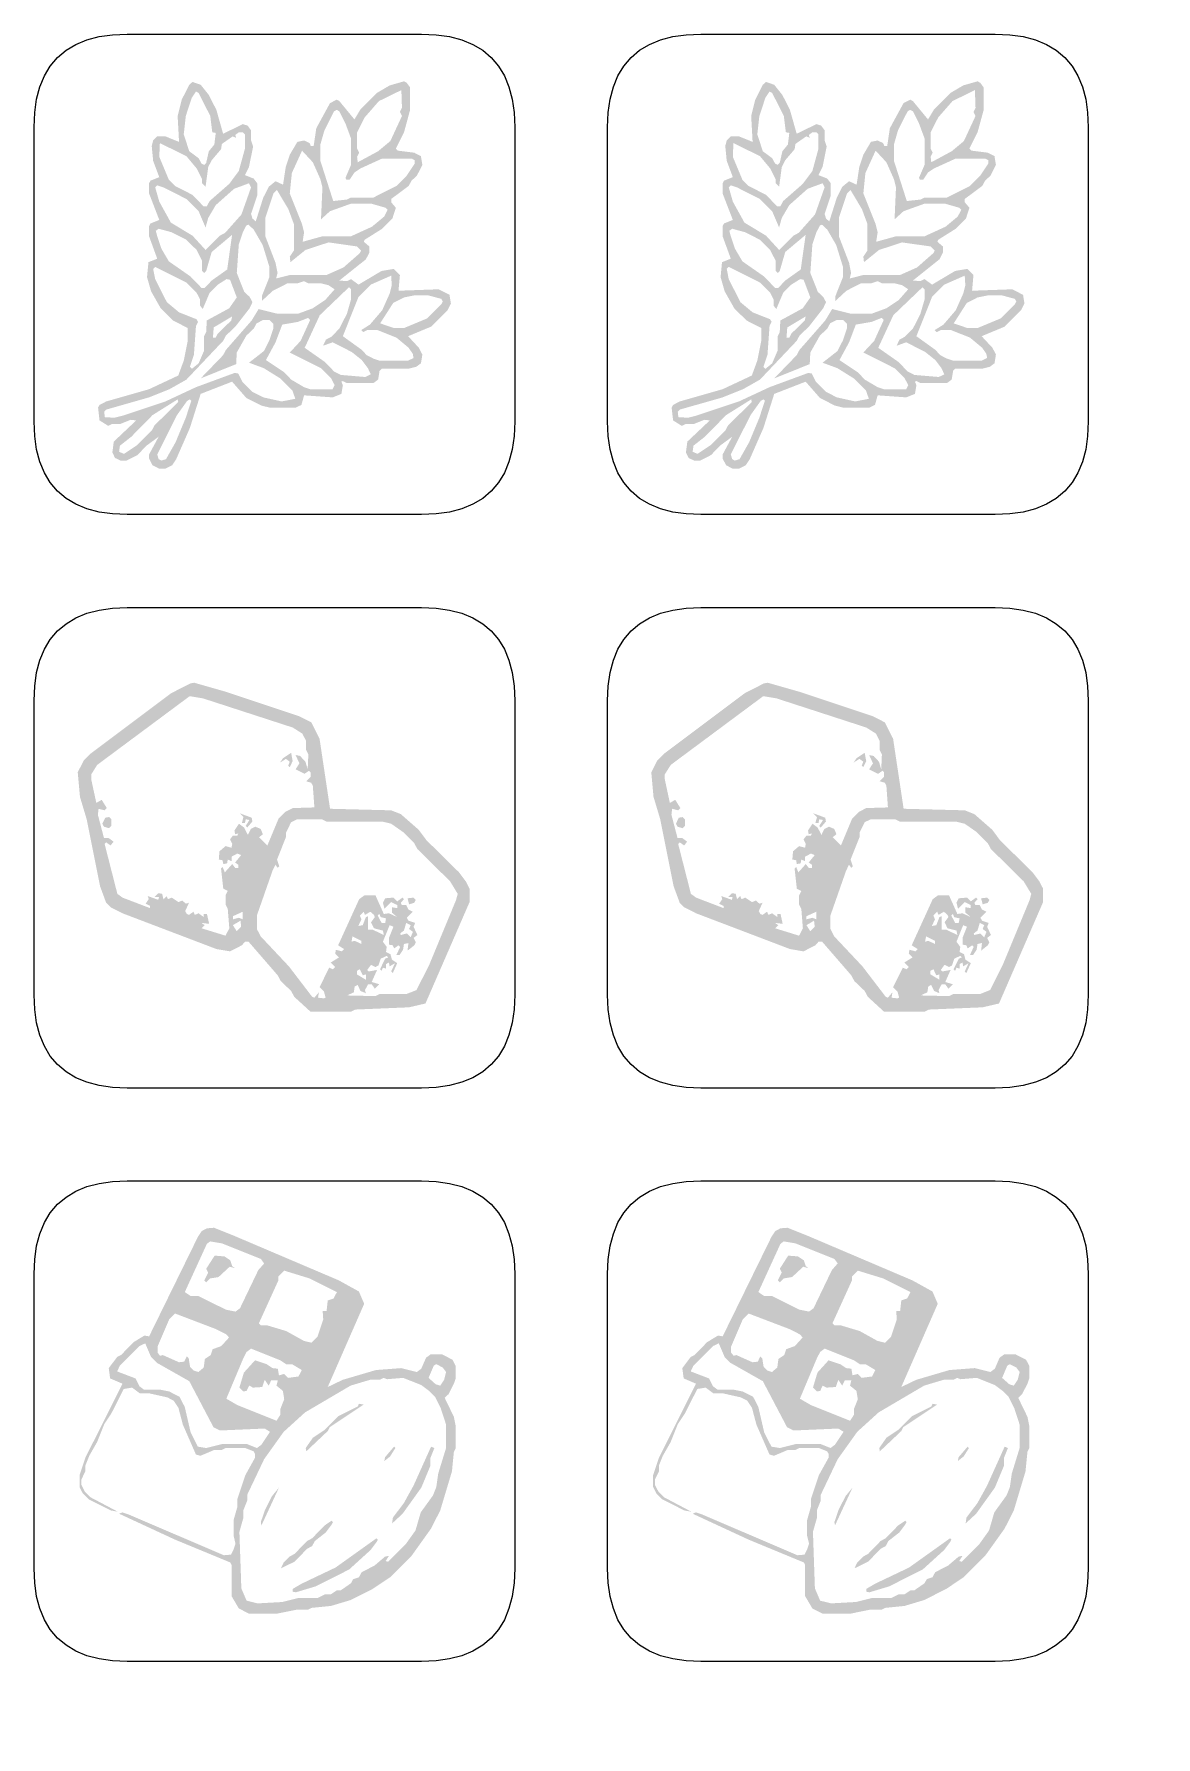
# Model space of a CAD drawing. Header units: millimetres. Extents: x 5 to 414, y 6 to 775.
# Drawn here: x 4.9 to 49.9, y 706.8 to 775.1 of the extents above; entities that cross this region are included whole.
import ezdxf

# ---------------------------------------------------------------- set-up
doc = ezdxf.new("R2010")
doc.units = ezdxf.units.MM
doc.layers.add('CUT', color=1, linetype='Continuous')
doc.layers.add('RASTER', color=7, linetype='Continuous')

msp = doc.modelspace()

# ---------------------------------------------------------------- hatches: boundary and pattern name
at = {"layer": 'RASTER'}
h = msp.add_hatch(color=7, dxfattribs=at)
h.paths.add_polyline_path([(11.217, 773.218), (11.544, 773.103), (11.871, 772.694), (12.174, 772.097), (12.444, 771.14), (13.237, 771.525), (13.425, 771.467), (13.564, 771.279), (13.564, 770.87), (13.646, 770.625), (13.482, 769.807), (13.319, 769.48), (13.671, 769.341), (13.81, 769.153), (13.81, 768.662), (13.564, 767.926), (13.621, 767.738), (13.752, 767.623), (14.055, 768.58), (14.276, 769.014), (14.546, 769.235), (14.848, 769.096), (14.955, 769.807), (15.118, 770.298), (15.421, 770.813), (15.691, 770.87), (15.911, 770.764), (15.96, 770.65), (16.075, 770.65), (16.181, 771.361), (16.729, 772.367), (16.999, 772.506), (17.105, 772.449), (17.711, 771.713), (17.956, 772.122), (18.61, 772.776), (19.126, 773.079), (19.698, 773.242), (19.804, 773.185), (19.943, 772.997), (19.943, 772.097), (19.698, 771.197), (19.371, 770.543), (19.453, 770.461), (20.107, 770.38), (20.377, 770.241), (20.434, 769.889), (20.213, 769.455), (20.001, 769.259), (19.886, 769.047), (19.183, 768.523), (19.183, 768.392), (19.371, 768.171), (19.232, 767.738), (18.823, 767.329), (18.12, 766.887), (18.087, 766.806), (18.308, 766.618), (18.308, 766.372), (18.169, 766.102), (17.105, 765.252), (17.408, 765.227), (17.572, 765.309), (17.874, 765.088), (18.798, 765.636), (19.289, 765.718), (19.534, 765.473), (19.477, 764.843), (21.088, 764.9), (21.522, 764.679), (21.579, 764.328), (21.44, 764.058), (20.786, 763.403), (19.862, 763.019), (20.295, 762.553), (20.434, 762.283), (20.377, 761.931), (20.189, 761.792), (19.862, 761.71), (18.798, 761.71), (18.717, 761.629), (18.659, 761.277), (18.471, 761.138), (17.408, 761.138), (17.245, 761.22), (17.187, 761.195), (17.245, 761.056), (17.187, 760.705), (16.836, 760.565), (15.691, 760.647), (15.584, 760.263), (15.363, 760.157), (14.3, 760.157), (13.973, 760.238), (13.376, 760.541), (12.804, 761.195), (11.544, 760.705), (11.111, 759.339), (10.563, 758.087), (10.399, 757.842), (10.129, 757.703), (9.884, 757.703), (9.614, 757.842), (9.475, 758.112), (9.475, 758.276), (9.859, 758.987), (9.369, 758.627), (9.009, 758.251), (8.575, 758.03), (8.33, 758.03), (8.109, 758.136), (8.003, 758.357), (8.06, 758.791), (8.96, 759.641), (8.739, 759.666), (8.33, 759.502), (8.003, 759.502), (7.839, 759.421), (7.488, 759.641), (7.43, 760.157), (7.488, 760.263), (7.758, 760.402), (9.475, 760.893), (10.645, 761.441), (10.865, 762.038), (11.029, 762.855), (11.029, 763.346), (10.432, 763.649), (9.941, 764.139), (9.557, 764.818), (9.393, 765.391), (9.45, 765.988), (9.802, 766.127), (9.475, 767.026), (9.475, 767.435), (9.532, 767.542), (9.884, 767.681), (9.475, 768.744), (9.475, 769.153), (9.532, 769.259), (9.884, 769.398), (9.639, 770.052), (9.581, 770.65), (9.639, 770.87), (9.802, 771.034), (10.129, 771.034), (10.677, 770.813), (10.62, 771.852), (10.784, 772.506), (11.086, 773.103)])
h.paths.add_polyline_path([(19.592, 772.89), (18.692, 772.449), (18.12, 771.794), (17.817, 771.197), (17.817, 770.543), (17.899, 770.38), (17.817, 770.216), (17.842, 769.995), (18.659, 770.437), (19.15, 770.846), (19.616, 771.852), (19.534, 772.015), (19.616, 772.179)], flags=0)
h.paths.add_polyline_path([(11.356, 772.833), (11.192, 772.588), (10.947, 771.852), (10.865, 771.116), (11.086, 770.437), (11.462, 770.159), (11.577, 769.946), (11.683, 769.889), (11.765, 769.971), (11.871, 770.437), (12.092, 770.707), (12.149, 771.173), (12.01, 771.197), (11.929, 771.852), (11.462, 772.776)], flags=0)
h.paths.add_polyline_path([(16.999, 772.097), (16.893, 772.04), (16.508, 771.279), (16.345, 770.707), (16.345, 770.052), (16.86, 768.441), (17.408, 768.499), (17.572, 768.58), (18.471, 768.58), (19.395, 769.047), (19.804, 769.455), (20.131, 769.946), (20.131, 770.077), (20.025, 770.134), (18.798, 770.134), (17.956, 769.75), (17.711, 769.586), (17.514, 769.292), (17.384, 769.292), (17.351, 769.374), (17.572, 769.889), (17.572, 770.952), (17.351, 771.549), (17.105, 772.04)], flags=0)
h.paths.add_polyline_path([(13.073, 771.197), (12.934, 771.091), (12.967, 770.977), (12.828, 771.034), (12.395, 770.731), (12.362, 770.519), (11.986, 770.077), (11.847, 769.807), (11.74, 769.014), (11.601, 769.153), (11.601, 769.316), (11.381, 769.75), (10.972, 770.241), (9.908, 770.764), (9.884, 770.216), (10.268, 769.292), (10.514, 769.047), (11.217, 768.687), (11.659, 768.229), (11.789, 768.229), (11.904, 768.441), (12.689, 769.128), (13.073, 769.644), (13.319, 770.543), (13.319, 771.116), (13.237, 771.197)], flags=0)
h.paths.add_polyline_path([(15.609, 770.461), (15.2, 769.562), (15.118, 768.744), (15.609, 767.517), (15.691, 767.19), (15.633, 766.806), (16.427, 767.026), (17.572, 767.026), (18.414, 767.411), (18.905, 767.82), (19.044, 768.09), (18.962, 768.171), (18.389, 768.335), (17.572, 768.335), (16.729, 768.032), (16.369, 767.705), (16.427, 768.989), (16.345, 769.316), (16.042, 769.995)], flags=0)
h.paths.add_polyline_path([(13.482, 769.153), (12.885, 768.932), (12.149, 768.278), (11.847, 767.763), (11.74, 767.378), (11.462, 768.032), (10.972, 768.523), (10.047, 768.989), (9.802, 769.071), (9.72, 768.989), (9.884, 768.417), (10.35, 767.574), (11.217, 767.051), (11.74, 766.479), (12.313, 767.051), (12.526, 767.165), (13.18, 767.902), (13.564, 768.989)], flags=0)
h.paths.add_polyline_path([(14.603, 768.883), (14.464, 768.744), (14.137, 767.763), (14.137, 767.026), (14.546, 765.963), (14.627, 765.554), (14.57, 765.334), (15.118, 765.473), (16.59, 765.473), (17.269, 765.775), (17.923, 766.348), (17.981, 766.454), (17.817, 766.618), (16.672, 766.781), (15.748, 766.479), (15.143, 765.988), (15.118, 766.209), (15.282, 766.454), (15.282, 767.517), (15.061, 768.114)], flags=0)
h.paths.add_polyline_path([(13.458, 767.493), (13.376, 767.46), (13.237, 767.19), (13.073, 766.699), (12.992, 765.554), (13.294, 764.794), (13.507, 764.597), (13.621, 764.385), (13.507, 764.139), (12.934, 763.403), (12.558, 763.044), (12.444, 762.831), (10.972, 761.277), (10.293, 760.893), (9.475, 760.565), (7.758, 760.075), (7.676, 759.993), (7.7, 759.772), (8.085, 759.748), (8.412, 759.829), (10.129, 760.402), (11.356, 760.974), (12.91, 761.547), (13.049, 761.522), (13.213, 761.195), (13.621, 760.786), (14.055, 760.565), (14.791, 760.402), (15.339, 760.508), (15.224, 760.835), (14.734, 761.326), (14.079, 761.735), (13.482, 761.956), (14.079, 762.422), (14.3, 762.855), (14.464, 763.346), (14.464, 763.51), (14.3, 763.673), (14.055, 763.673), (13.785, 763.534), (13.671, 763.322), (13.376, 763.044), (12.992, 762.365), (12.967, 761.899), (11.544, 761.326), (12.444, 762.258), (12.558, 762.471), (13.589, 763.649), (13.867, 764.107), (14.627, 763.919), (15.445, 763.919), (16.042, 764.139), (16.533, 764.467), (16.917, 764.9), (16.672, 765.064), (16.345, 765.145), (15.854, 765.145), (15.691, 765.227), (15.445, 765.145), (15.036, 765.145), (14.439, 764.843), (13.998, 764.434), (13.998, 764.63), (14.3, 765.391), (14.3, 765.8), (14.03, 766.675), (13.671, 767.296)], flags=0)
h.paths.add_polyline_path([(9.859, 767.329), (9.745, 767.247), (9.802, 767.026), (9.966, 766.536), (10.268, 766.021), (11.135, 765.415), (11.577, 764.957), (11.708, 764.957), (11.986, 765.252), (12.607, 765.693), (12.804, 767.084), (11.986, 766.397), (11.765, 765.636), (11.683, 765.554), (11.601, 765.636), (11.601, 766.045), (11.381, 766.479), (10.972, 766.887), (10.375, 767.19)], flags=0)
h.paths.add_polyline_path([(9.72, 765.8), (9.639, 765.718), (9.72, 765.309), (10.187, 764.385), (10.677, 763.976), (11.381, 763.698), (11.438, 763.592), (11.356, 763.428), (11.274, 762.283), (11.111, 761.792), (11.192, 761.71), (11.462, 761.931), (11.683, 762.447), (11.683, 763.019), (11.765, 763.183), (11.789, 763.649), (12.689, 764.139), (12.992, 764.573), (12.722, 765.284), (12.583, 765.309), (12.231, 765.088), (11.904, 764.761), (11.626, 764.107), (11.52, 764.246), (11.52, 764.491), (11.381, 764.761), (10.972, 765.17)], flags=0)
h.paths.add_polyline_path([(19.183, 765.448), (18.365, 765.088), (17.874, 764.597), (17.245, 763.019), (18.005, 762.471), (18.201, 762.258), (18.471, 762.119), (18.717, 762.038), (19.862, 762.038), (20.082, 762.144), (20.05, 762.308), (19.886, 762.553), (19.395, 762.962), (18.635, 763.264), (18.226, 763.264), (18.062, 763.183), (17.981, 763.264), (18.332, 763.485), (18.823, 764.058), (19.126, 764.736), (19.207, 765.064)], flags=0)
h.paths.add_polyline_path([(17.49, 764.982), (16.32, 763.861), (15.715, 762.553), (16.533, 761.98), (16.893, 761.604), (17.163, 761.465), (18.144, 761.383), (18.365, 761.49), (18.25, 761.735), (18.005, 762.062), (17.596, 762.389), (16.836, 762.774), (16.451, 762.635), (16.566, 762.88), (16.778, 762.994), (17.105, 763.322), (17.408, 763.919), (17.572, 764.491), (17.572, 764.9)], flags=0)
h.paths.add_polyline_path([(20.107, 764.655), (19.698, 764.573), (19.265, 764.352), (18.741, 763.534), (19.289, 763.346), (19.698, 763.346), (20.622, 763.731), (21.195, 764.303), (21.252, 764.409), (21.195, 764.516), (20.679, 764.655)], flags=0)
h.paths.add_polyline_path([(12.804, 763.812), (12.068, 763.371), (12.035, 762.962), (12.149, 762.962), (12.231, 763.125), (12.771, 763.649)], flags=0)
h.paths.add_polyline_path([(15.854, 763.755), (15.445, 763.592), (14.816, 763.485), (14.546, 762.774), (14.161, 762.062), (14.897, 761.571), (15.175, 761.277), (15.691, 760.974), (15.936, 760.893), (16.836, 760.893), (16.917, 761.056), (16.778, 761.326), (16.369, 761.735), (15.118, 762.365), (15.552, 762.831), (15.936, 763.673)], flags=0)
h.paths.add_polyline_path([(10.62, 760.484), (9.614, 759.854), (8.763, 758.987), (8.305, 758.627), (8.273, 758.382), (8.469, 758.3), (9.009, 758.66), (9.581, 759.232), (9.696, 759.445), (10.645, 760.377)], flags=0)
h.paths.add_polyline_path([(11.111, 760.484), (11.004, 760.426), (10.595, 759.854), (9.802, 758.276), (9.859, 758.087), (9.966, 758.03), (10.154, 758.087), (10.538, 758.766), (10.947, 759.748), (11.168, 760.426)], flags=0)
h = msp.add_hatch(color=7, dxfattribs=at)
h.paths.add_polyline_path([(34.217, 773.218), (34.544, 773.103), (34.871, 772.694), (35.174, 772.097), (35.444, 771.14), (36.237, 771.525), (36.425, 771.467), (36.564, 771.279), (36.564, 770.87), (36.646, 770.625), (36.482, 769.807), (36.319, 769.48), (36.671, 769.341), (36.81, 769.153), (36.81, 768.662), (36.564, 767.926), (36.621, 767.738), (36.752, 767.623), (37.055, 768.58), (37.276, 769.014), (37.546, 769.235), (37.848, 769.096), (37.955, 769.807), (38.118, 770.298), (38.421, 770.813), (38.691, 770.87), (38.911, 770.764), (38.96, 770.65), (39.075, 770.65), (39.181, 771.361), (39.729, 772.367), (39.999, 772.506), (40.105, 772.449), (40.711, 771.713), (40.956, 772.122), (41.61, 772.776), (42.126, 773.079), (42.698, 773.242), (42.804, 773.185), (42.943, 772.997), (42.943, 772.097), (42.698, 771.197), (42.371, 770.543), (42.453, 770.461), (43.107, 770.38), (43.377, 770.241), (43.434, 769.889), (43.213, 769.455), (43.001, 769.259), (42.886, 769.047), (42.183, 768.523), (42.183, 768.392), (42.371, 768.171), (42.232, 767.738), (41.823, 767.329), (41.12, 766.887), (41.087, 766.806), (41.308, 766.618), (41.308, 766.372), (41.169, 766.102), (40.105, 765.252), (40.408, 765.227), (40.572, 765.309), (40.874, 765.088), (41.798, 765.636), (42.289, 765.718), (42.534, 765.473), (42.477, 764.843), (44.088, 764.9), (44.522, 764.679), (44.579, 764.328), (44.44, 764.058), (43.786, 763.403), (42.862, 763.019), (43.295, 762.553), (43.434, 762.283), (43.377, 761.931), (43.189, 761.792), (42.862, 761.71), (41.798, 761.71), (41.717, 761.629), (41.659, 761.277), (41.471, 761.138), (40.408, 761.138), (40.245, 761.22), (40.187, 761.195), (40.245, 761.056), (40.187, 760.705), (39.836, 760.565), (38.691, 760.647), (38.584, 760.263), (38.363, 760.157), (37.3, 760.157), (36.973, 760.238), (36.376, 760.541), (35.804, 761.195), (34.544, 760.705), (34.111, 759.339), (33.563, 758.087), (33.399, 757.842), (33.129, 757.703), (32.884, 757.703), (32.614, 757.842), (32.475, 758.112), (32.475, 758.276), (32.859, 758.987), (32.369, 758.627), (32.009, 758.251), (31.575, 758.03), (31.33, 758.03), (31.109, 758.136), (31.003, 758.357), (31.06, 758.791), (31.96, 759.641), (31.739, 759.666), (31.33, 759.502), (31.003, 759.502), (30.839, 759.421), (30.488, 759.641), (30.43, 760.157), (30.488, 760.263), (30.758, 760.402), (32.475, 760.893), (33.645, 761.441), (33.865, 762.038), (34.029, 762.855), (34.029, 763.346), (33.432, 763.649), (32.941, 764.139), (32.557, 764.818), (32.393, 765.391), (32.45, 765.988), (32.802, 766.127), (32.475, 767.026), (32.475, 767.435), (32.532, 767.542), (32.884, 767.681), (32.475, 768.744), (32.475, 769.153), (32.532, 769.259), (32.884, 769.398), (32.639, 770.052), (32.581, 770.65), (32.639, 770.87), (32.802, 771.034), (33.129, 771.034), (33.677, 770.813), (33.62, 771.852), (33.784, 772.506), (34.086, 773.103)])
h.paths.add_polyline_path([(42.592, 772.89), (41.692, 772.449), (41.12, 771.794), (40.817, 771.197), (40.817, 770.543), (40.899, 770.38), (40.817, 770.216), (40.842, 769.995), (41.659, 770.437), (42.15, 770.846), (42.616, 771.852), (42.534, 772.015), (42.616, 772.179)], flags=0)
h.paths.add_polyline_path([(34.356, 772.833), (34.192, 772.588), (33.947, 771.852), (33.865, 771.116), (34.086, 770.437), (34.462, 770.159), (34.577, 769.946), (34.683, 769.889), (34.765, 769.971), (34.871, 770.437), (35.092, 770.707), (35.149, 771.173), (35.01, 771.197), (34.929, 771.852), (34.462, 772.776)], flags=0)
h.paths.add_polyline_path([(39.999, 772.097), (39.893, 772.04), (39.508, 771.279), (39.345, 770.707), (39.345, 770.052), (39.86, 768.441), (40.408, 768.499), (40.572, 768.58), (41.471, 768.58), (42.395, 769.047), (42.804, 769.455), (43.131, 769.946), (43.131, 770.077), (43.025, 770.134), (41.798, 770.134), (40.956, 769.75), (40.711, 769.586), (40.514, 769.292), (40.384, 769.292), (40.351, 769.374), (40.572, 769.889), (40.572, 770.952), (40.351, 771.549), (40.105, 772.04)], flags=0)
h.paths.add_polyline_path([(36.073, 771.197), (35.934, 771.091), (35.967, 770.977), (35.828, 771.034), (35.395, 770.731), (35.362, 770.519), (34.986, 770.077), (34.847, 769.807), (34.74, 769.014), (34.601, 769.153), (34.601, 769.316), (34.381, 769.75), (33.972, 770.241), (32.908, 770.764), (32.884, 770.216), (33.268, 769.292), (33.514, 769.047), (34.217, 768.687), (34.659, 768.229), (34.789, 768.229), (34.904, 768.441), (35.689, 769.128), (36.073, 769.644), (36.319, 770.543), (36.319, 771.116), (36.237, 771.197)], flags=0)
h.paths.add_polyline_path([(38.609, 770.461), (38.2, 769.562), (38.118, 768.744), (38.609, 767.517), (38.691, 767.19), (38.633, 766.806), (39.427, 767.026), (40.572, 767.026), (41.414, 767.411), (41.905, 767.82), (42.044, 768.09), (41.962, 768.171), (41.389, 768.335), (40.572, 768.335), (39.729, 768.032), (39.369, 767.705), (39.427, 768.989), (39.345, 769.316), (39.042, 769.995)], flags=0)
h.paths.add_polyline_path([(36.482, 769.153), (35.885, 768.932), (35.149, 768.278), (34.847, 767.763), (34.74, 767.378), (34.462, 768.032), (33.972, 768.523), (33.047, 768.989), (32.802, 769.071), (32.72, 768.989), (32.884, 768.417), (33.35, 767.574), (34.217, 767.051), (34.74, 766.479), (35.313, 767.051), (35.526, 767.165), (36.18, 767.902), (36.564, 768.989)], flags=0)
h.paths.add_polyline_path([(37.603, 768.883), (37.464, 768.744), (37.137, 767.763), (37.137, 767.026), (37.546, 765.963), (37.627, 765.554), (37.57, 765.334), (38.118, 765.473), (39.59, 765.473), (40.269, 765.775), (40.923, 766.348), (40.981, 766.454), (40.817, 766.618), (39.672, 766.781), (38.748, 766.479), (38.143, 765.988), (38.118, 766.209), (38.282, 766.454), (38.282, 767.517), (38.061, 768.114)], flags=0)
h.paths.add_polyline_path([(36.458, 767.493), (36.376, 767.46), (36.237, 767.19), (36.073, 766.699), (35.992, 765.554), (36.294, 764.794), (36.507, 764.597), (36.621, 764.385), (36.507, 764.139), (35.934, 763.403), (35.558, 763.044), (35.444, 762.831), (33.972, 761.277), (33.293, 760.893), (32.475, 760.565), (30.758, 760.075), (30.676, 759.993), (30.7, 759.772), (31.085, 759.748), (31.412, 759.829), (33.129, 760.402), (34.356, 760.974), (35.91, 761.547), (36.049, 761.522), (36.213, 761.195), (36.621, 760.786), (37.055, 760.565), (37.791, 760.402), (38.339, 760.508), (38.224, 760.835), (37.734, 761.326), (37.079, 761.735), (36.482, 761.956), (37.079, 762.422), (37.3, 762.855), (37.464, 763.346), (37.464, 763.51), (37.3, 763.673), (37.055, 763.673), (36.785, 763.534), (36.671, 763.322), (36.376, 763.044), (35.992, 762.365), (35.967, 761.899), (34.544, 761.326), (35.444, 762.258), (35.558, 762.471), (36.589, 763.649), (36.867, 764.107), (37.627, 763.919), (38.445, 763.919), (39.042, 764.139), (39.533, 764.467), (39.917, 764.9), (39.672, 765.064), (39.345, 765.145), (38.854, 765.145), (38.691, 765.227), (38.445, 765.145), (38.036, 765.145), (37.439, 764.843), (36.998, 764.434), (36.998, 764.63), (37.3, 765.391), (37.3, 765.8), (37.03, 766.675), (36.671, 767.296)], flags=0)
h.paths.add_polyline_path([(32.859, 767.329), (32.745, 767.247), (32.802, 767.026), (32.966, 766.536), (33.268, 766.021), (34.135, 765.415), (34.577, 764.957), (34.708, 764.957), (34.986, 765.252), (35.607, 765.693), (35.804, 767.084), (34.986, 766.397), (34.765, 765.636), (34.683, 765.554), (34.601, 765.636), (34.601, 766.045), (34.381, 766.479), (33.972, 766.887), (33.375, 767.19)], flags=0)
h.paths.add_polyline_path([(32.72, 765.8), (32.639, 765.718), (32.72, 765.309), (33.187, 764.385), (33.677, 763.976), (34.381, 763.698), (34.438, 763.592), (34.356, 763.428), (34.274, 762.283), (34.111, 761.792), (34.192, 761.71), (34.462, 761.931), (34.683, 762.447), (34.683, 763.019), (34.765, 763.183), (34.789, 763.649), (35.689, 764.139), (35.992, 764.573), (35.722, 765.284), (35.583, 765.309), (35.231, 765.088), (34.904, 764.761), (34.626, 764.107), (34.52, 764.246), (34.52, 764.491), (34.381, 764.761), (33.972, 765.17)], flags=0)
h.paths.add_polyline_path([(42.183, 765.448), (41.365, 765.088), (40.874, 764.597), (40.245, 763.019), (41.005, 762.471), (41.201, 762.258), (41.471, 762.119), (41.717, 762.038), (42.862, 762.038), (43.082, 762.144), (43.05, 762.308), (42.886, 762.553), (42.395, 762.962), (41.635, 763.264), (41.226, 763.264), (41.062, 763.183), (40.981, 763.264), (41.332, 763.485), (41.823, 764.058), (42.126, 764.736), (42.207, 765.064)], flags=0)
h.paths.add_polyline_path([(40.49, 764.982), (39.32, 763.861), (38.715, 762.553), (39.533, 761.98), (39.893, 761.604), (40.163, 761.465), (41.144, 761.383), (41.365, 761.49), (41.25, 761.735), (41.005, 762.062), (40.596, 762.389), (39.836, 762.774), (39.451, 762.635), (39.566, 762.88), (39.778, 762.994), (40.105, 763.322), (40.408, 763.919), (40.572, 764.491), (40.572, 764.9)], flags=0)
h.paths.add_polyline_path([(43.107, 764.655), (42.698, 764.573), (42.265, 764.352), (41.741, 763.534), (42.289, 763.346), (42.698, 763.346), (43.622, 763.731), (44.195, 764.303), (44.252, 764.409), (44.195, 764.516), (43.679, 764.655)], flags=0)
h.paths.add_polyline_path([(35.804, 763.812), (35.068, 763.371), (35.035, 762.962), (35.149, 762.962), (35.231, 763.125), (35.771, 763.649)], flags=0)
h.paths.add_polyline_path([(38.854, 763.755), (38.445, 763.592), (37.816, 763.485), (37.546, 762.774), (37.161, 762.062), (37.897, 761.571), (38.175, 761.277), (38.691, 760.974), (38.936, 760.893), (39.836, 760.893), (39.917, 761.056), (39.778, 761.326), (39.369, 761.735), (38.118, 762.365), (38.552, 762.831), (38.936, 763.673)], flags=0)
h.paths.add_polyline_path([(33.62, 760.484), (32.614, 759.854), (31.763, 758.987), (31.305, 758.627), (31.273, 758.382), (31.469, 758.3), (32.009, 758.66), (32.581, 759.232), (32.696, 759.445), (33.645, 760.377)], flags=0)
h.paths.add_polyline_path([(34.111, 760.484), (34.004, 760.426), (33.595, 759.854), (32.802, 758.276), (32.859, 758.087), (32.966, 758.03), (33.154, 758.087), (33.538, 758.766), (33.947, 759.748), (34.168, 760.426)], flags=0)
h = msp.add_hatch(color=7, dxfattribs=at)
h.paths.add_polyline_path([(11.13, 749.092), (11.283, 749.119), (12.54, 748.76), (15.503, 747.772), (15.979, 747.53), (16.311, 746.874), (16.733, 744.064), (19.184, 744.001), (19.57, 743.849), (20.288, 743.22), (20.594, 742.807), (21.904, 741.514), (22.174, 741.155), (22.326, 740.859), (22.326, 740.32), (20.558, 736.253), (19.902, 736.1), (17.747, 736.01), (17.568, 735.921), (15.952, 735.921), (15.296, 736.522), (15.171, 736.756), (14.758, 737.151), (14.632, 737.384), (13.465, 738.731), (13.321, 738.731), (13.195, 738.587), (12.719, 738.345), (12.181, 738.435), (8.41, 739.871), (7.934, 740.114), (7.754, 740.293), (7.512, 740.949), (6.973, 743.642), (6.704, 744.54), (6.614, 745.528), (6.857, 746.003), (7.126, 746.273), (10.358, 748.697)])
h.paths.add_polyline_path([(11.103, 748.58), (7.395, 745.824), (7.153, 745.438), (7.153, 745.258), (7.359, 744.298), (7.575, 744.423), (7.781, 744.091), (7.692, 744.001), (7.449, 744.064), (7.422, 743.822), (7.665, 742.897), (7.844, 742.897), (8.051, 742.744), (7.934, 742.592), (7.754, 742.717), (7.692, 742.654), (8.203, 740.652), (8.41, 740.5), (9.514, 740.078), (9.514, 740.167), (9.335, 740.257), (9.46, 740.437), (9.424, 740.562), (9.846, 740.41), (9.873, 740.527), (9.694, 740.527), (9.846, 740.679), (9.999, 740.652), (10.053, 740.437), (10.179, 740.562), (10.232, 740.437), (10.385, 740.5), (10.654, 740.32), (10.807, 740.383), (10.951, 740.257), (11.076, 740.293), (10.924, 739.961), (10.987, 739.844), (11.076, 739.808), (11.256, 739.934), (11.31, 739.808), (11.462, 739.871), (11.669, 739.718), (11.669, 739.844), (11.795, 739.844), (11.884, 739.449), (11.579, 739.485), (11.705, 739.395), (11.579, 739.27), (12.54, 738.973), (12.693, 739.27), (12.63, 740.051), (12.54, 740.23), (12.54, 740.589), (12.63, 740.769), (12.45, 740.859), (12.36, 741.667), (12.423, 741.73), (12.513, 741.514), (12.809, 741.846), (12.926, 741.694), (13.052, 741.694), (13.052, 741.819), (12.926, 741.909), (13.168, 742.206), (13.016, 742.268), (12.782, 742.143), (12.782, 741.963), (12.63, 742.026), (12.603, 741.873), (12.45, 741.846), (12.423, 741.999), (12.271, 742.026), (12.297, 742.358), (12.54, 742.565), (12.782, 742.502), (12.809, 742.654), (12.719, 742.834), (12.836, 742.987), (13.016, 742.987), (13.052, 743.076), (12.926, 743.041), (12.899, 743.193), (13.079, 743.463), (13.285, 743.31), (13.438, 743.014), (13.554, 743.256), (13.734, 743.346), (13.95, 743.256), (14.039, 743.041), (13.887, 742.924), (14.219, 742.592), (14.668, 743.669), (14.937, 743.938), (15.233, 744.091), (16.104, 744.118), (16.041, 744.989), (15.979, 745.106), (15.772, 745.168), (15.952, 745.348), (15.952, 745.528), (15.889, 745.59), (15.709, 745.465), (15.35, 745.644), (15.503, 745.887), (15.35, 746.219), (15.53, 746.183), (15.745, 745.95), (15.835, 745.644), (15.862, 746.246), (15.772, 746.425), (15.772, 746.785), (15.619, 747.081), (15.233, 747.323), (11.642, 748.49)], flags=0)
h.paths.add_polyline_path([(15.171, 746.309), (15.233, 745.976), (15.117, 745.734), (15.054, 745.797), (15.117, 745.95), (14.964, 746.066), (14.722, 745.914), (14.847, 746.093)], flags=0)
h.paths.add_polyline_path([(13.106, 743.884), (13.59, 743.705), (13.617, 743.552), (13.411, 743.31), (13.348, 743.373), (13.501, 743.615), (13.348, 743.642), (13.321, 743.489), (13.195, 743.489), (13.258, 743.732)], flags=0)
h.paths.add_polyline_path([(7.718, 743.705), (7.871, 743.732), (7.961, 743.642), (7.961, 743.373), (7.871, 743.283), (7.665, 743.346), (7.602, 743.463)], flags=0)
h.paths.add_polyline_path([(15.413, 743.642), (15.171, 743.525), (14.964, 743.103), (14.964, 742.924), (14.605, 742.026), (14.695, 741.757), (14.632, 741.694), (14.542, 741.819), (14.425, 741.577), (13.797, 739.781), (13.797, 739.243), (13.95, 738.946), (15.081, 737.743), (16.015, 736.522), (16.104, 736.486), (16.284, 736.702), (16.248, 736.486), (16.49, 736.459), (16.553, 736.486), (16.49, 736.729), (16.311, 736.908), (16.697, 737.689), (16.85, 737.627), (16.939, 737.716), (16.76, 737.896), (17.092, 738.102), (16.939, 738.255), (16.966, 738.408), (17.209, 738.345), (17.298, 738.435), (17.056, 738.587), (17.9, 740.437), (18.107, 740.589), (18.555, 740.589), (18.888, 739.844), (19.094, 739.871), (19.426, 739.718), (19.211, 739.898), (19.211, 740.114), (19.426, 740.078), (19.426, 740.203), (19.184, 740.32), (18.915, 740.051), (18.852, 740.293), (18.942, 740.473), (19.274, 740.5), (19.426, 740.347), (19.633, 740.5), (19.696, 740.437), (19.57, 740.293), (19.606, 740.203), (19.785, 740.203), (19.875, 740.024), (20.055, 739.934), (19.812, 739.692), (19.875, 739.575), (20.145, 739.485), (20.082, 739.332), (20.234, 739), (20.082, 738.884), (20.172, 738.704), (20.109, 738.587), (19.839, 738.372), (19.875, 738.677), (19.696, 738.641), (19.66, 738.408), (19.516, 738.192), (19.39, 738.192), (19.543, 738.524), (19.48, 738.587), (19.301, 738.462), (19.247, 738.587), (19.094, 738.614), (19.094, 738.884), (19.274, 739.332), (19.121, 739.395), (18.852, 738.731), (19.004, 738.524), (18.977, 738.318), (19.157, 738.228), (19.211, 738.013), (19.426, 737.869), (19.247, 737.474), (19.184, 737.537), (19.337, 737.869), (19.121, 737.743), (19.094, 737.896), (18.977, 737.833), (18.977, 737.653), (18.852, 737.689), (18.798, 737.564), (18.735, 737.627), (18.942, 738.049), (19.067, 738.102), (19.004, 738.165), (18.762, 738.049), (18.672, 737.779), (18.555, 737.716), (18.376, 737.806), (18.223, 737.6), (18.286, 737.537), (18.618, 737.6), (18.403, 737.115), (18.708, 737.025), (18.529, 736.845), (18.403, 737.025), (18.259, 737.025), (18.133, 736.792), (18.169, 736.666), (17.954, 736.756), (17.837, 736.998), (17.72, 736.935), (17.685, 736.702), (17.415, 736.576), (18.555, 736.549), (18.735, 736.639), (19.812, 736.639), (20.199, 736.792), (20.71, 737.806), (21.788, 740.41), (21.851, 740.652), (21.545, 741.155), (20.234, 742.448), (20.109, 742.681), (19.66, 743.13), (19.184, 743.463), (18.825, 743.552), (16.58, 743.552), (16.401, 743.642)], flags=0)
h.paths.add_polyline_path([(19.839, 740.473), (20.082, 740.5), (20.172, 740.41), (20.109, 740.293), (19.902, 740.23)], flags=0)
h.paths.add_polyline_path([(13.231, 739.934), (12.836, 739.754), (12.836, 739.629), (13.079, 739.692), (13.231, 739.629)], flags=0)
h.paths.add_polyline_path([(18.08, 739.934), (17.927, 739.781), (17.99, 739.629), (17.864, 739.359), (18.044, 739.395), (18.169, 739.718), (18.259, 739.754), (18.259, 739.216), (18.439, 739.216), (18.888, 739), (18.852, 739.18), (18.493, 739.27), (18.376, 739.512), (18.529, 739.718), (18.493, 739.808), (18.349, 739.934), (18.133, 739.808)], flags=0)
h.paths.add_polyline_path([(18.708, 739.844), (18.645, 739.781), (18.798, 739.485), (18.942, 739.485), (18.977, 739.665), (18.762, 739.718)], flags=0)
h.paths.add_polyline_path([(13.141, 739.575), (12.836, 739.395), (12.989, 739.153), (13.168, 739.332)], flags=0)
h.paths.add_polyline_path([(19.785, 739.485), (19.696, 739.18), (19.543, 739.063), (19.57, 739), (19.812, 739.063), (19.965, 738.91), (20.055, 739.126), (19.902, 739.243), (19.965, 739.395)], flags=0)
h.paths.add_polyline_path([(17.631, 738.946), (17.595, 738.731), (17.72, 738.767), (17.99, 738.641), (17.99, 738.767)], flags=0)
h.paths.add_polyline_path([(17.927, 737.627), (17.81, 737.564), (17.81, 737.42), (18.169, 737.205), (18.169, 737.42), (18.044, 737.384)], flags=0)
h = msp.add_hatch(color=7, dxfattribs=at)
h.paths.add_polyline_path([(34.13, 749.092), (34.283, 749.119), (35.54, 748.76), (38.503, 747.772), (38.979, 747.53), (39.311, 746.874), (39.733, 744.064), (42.184, 744.001), (42.57, 743.849), (43.288, 743.22), (43.594, 742.807), (44.904, 741.514), (45.174, 741.155), (45.326, 740.859), (45.326, 740.32), (43.558, 736.253), (42.902, 736.1), (40.747, 736.01), (40.568, 735.921), (38.952, 735.921), (38.296, 736.522), (38.171, 736.756), (37.758, 737.151), (37.632, 737.384), (36.465, 738.731), (36.321, 738.731), (36.195, 738.587), (35.719, 738.345), (35.181, 738.435), (31.41, 739.871), (30.934, 740.114), (30.754, 740.293), (30.512, 740.949), (29.973, 743.642), (29.704, 744.54), (29.614, 745.528), (29.857, 746.003), (30.126, 746.273), (33.358, 748.697)])
h.paths.add_polyline_path([(34.103, 748.58), (30.395, 745.824), (30.153, 745.438), (30.153, 745.258), (30.359, 744.298), (30.575, 744.423), (30.781, 744.091), (30.692, 744.001), (30.449, 744.064), (30.422, 743.822), (30.665, 742.897), (30.844, 742.897), (31.051, 742.744), (30.934, 742.592), (30.754, 742.717), (30.692, 742.654), (31.203, 740.652), (31.41, 740.5), (32.514, 740.078), (32.514, 740.167), (32.335, 740.257), (32.46, 740.437), (32.424, 740.562), (32.846, 740.41), (32.873, 740.527), (32.694, 740.527), (32.846, 740.679), (32.999, 740.652), (33.053, 740.437), (33.179, 740.562), (33.232, 740.437), (33.385, 740.5), (33.654, 740.32), (33.807, 740.383), (33.951, 740.257), (34.076, 740.293), (33.924, 739.961), (33.987, 739.844), (34.076, 739.808), (34.256, 739.934), (34.31, 739.808), (34.462, 739.871), (34.669, 739.718), (34.669, 739.844), (34.795, 739.844), (34.884, 739.449), (34.579, 739.485), (34.705, 739.395), (34.579, 739.27), (35.54, 738.973), (35.693, 739.27), (35.63, 740.051), (35.54, 740.23), (35.54, 740.589), (35.63, 740.769), (35.45, 740.859), (35.36, 741.667), (35.423, 741.73), (35.513, 741.514), (35.809, 741.846), (35.926, 741.694), (36.052, 741.694), (36.052, 741.819), (35.926, 741.909), (36.168, 742.206), (36.016, 742.268), (35.782, 742.143), (35.782, 741.963), (35.63, 742.026), (35.603, 741.873), (35.45, 741.846), (35.423, 741.999), (35.271, 742.026), (35.297, 742.358), (35.54, 742.565), (35.782, 742.502), (35.809, 742.654), (35.719, 742.834), (35.836, 742.987), (36.016, 742.987), (36.052, 743.076), (35.926, 743.041), (35.899, 743.193), (36.079, 743.463), (36.285, 743.31), (36.438, 743.014), (36.554, 743.256), (36.734, 743.346), (36.95, 743.256), (37.039, 743.041), (36.887, 742.924), (37.219, 742.592), (37.668, 743.669), (37.937, 743.938), (38.233, 744.091), (39.104, 744.118), (39.041, 744.989), (38.979, 745.106), (38.772, 745.168), (38.952, 745.348), (38.952, 745.528), (38.889, 745.59), (38.709, 745.465), (38.35, 745.644), (38.503, 745.887), (38.35, 746.219), (38.53, 746.183), (38.745, 745.95), (38.835, 745.644), (38.862, 746.246), (38.772, 746.425), (38.772, 746.785), (38.619, 747.081), (38.233, 747.323), (34.642, 748.49)], flags=0)
h.paths.add_polyline_path([(38.171, 746.309), (38.233, 745.976), (38.117, 745.734), (38.054, 745.797), (38.117, 745.95), (37.964, 746.066), (37.722, 745.914), (37.847, 746.093)], flags=0)
h.paths.add_polyline_path([(36.106, 743.884), (36.59, 743.705), (36.617, 743.552), (36.411, 743.31), (36.348, 743.373), (36.501, 743.615), (36.348, 743.642), (36.321, 743.489), (36.195, 743.489), (36.258, 743.732)], flags=0)
h.paths.add_polyline_path([(30.718, 743.705), (30.871, 743.732), (30.961, 743.642), (30.961, 743.373), (30.871, 743.283), (30.665, 743.346), (30.602, 743.463)], flags=0)
h.paths.add_polyline_path([(38.413, 743.642), (38.171, 743.525), (37.964, 743.103), (37.964, 742.924), (37.605, 742.026), (37.695, 741.757), (37.632, 741.694), (37.542, 741.819), (37.425, 741.577), (36.797, 739.781), (36.797, 739.243), (36.95, 738.946), (38.081, 737.743), (39.015, 736.522), (39.104, 736.486), (39.284, 736.702), (39.248, 736.486), (39.49, 736.459), (39.553, 736.486), (39.49, 736.729), (39.311, 736.908), (39.697, 737.689), (39.85, 737.627), (39.939, 737.716), (39.76, 737.896), (40.092, 738.102), (39.939, 738.255), (39.966, 738.408), (40.209, 738.345), (40.298, 738.435), (40.056, 738.587), (40.9, 740.437), (41.107, 740.589), (41.555, 740.589), (41.888, 739.844), (42.094, 739.871), (42.426, 739.718), (42.211, 739.898), (42.211, 740.114), (42.426, 740.078), (42.426, 740.203), (42.184, 740.32), (41.915, 740.051), (41.852, 740.293), (41.942, 740.473), (42.274, 740.5), (42.426, 740.347), (42.633, 740.5), (42.696, 740.437), (42.57, 740.293), (42.606, 740.203), (42.785, 740.203), (42.875, 740.024), (43.055, 739.934), (42.812, 739.692), (42.875, 739.575), (43.145, 739.485), (43.082, 739.332), (43.234, 739), (43.082, 738.884), (43.172, 738.704), (43.109, 738.587), (42.839, 738.372), (42.875, 738.677), (42.696, 738.641), (42.66, 738.408), (42.516, 738.192), (42.39, 738.192), (42.543, 738.524), (42.48, 738.587), (42.301, 738.462), (42.247, 738.587), (42.094, 738.614), (42.094, 738.884), (42.274, 739.332), (42.121, 739.395), (41.852, 738.731), (42.004, 738.524), (41.977, 738.318), (42.157, 738.228), (42.211, 738.013), (42.426, 737.869), (42.247, 737.474), (42.184, 737.537), (42.337, 737.869), (42.121, 737.743), (42.094, 737.896), (41.977, 737.833), (41.977, 737.653), (41.852, 737.689), (41.798, 737.564), (41.735, 737.627), (41.942, 738.049), (42.067, 738.102), (42.004, 738.165), (41.762, 738.049), (41.672, 737.779), (41.555, 737.716), (41.376, 737.806), (41.223, 737.6), (41.286, 737.537), (41.618, 737.6), (41.403, 737.115), (41.708, 737.025), (41.529, 736.845), (41.403, 737.025), (41.259, 737.025), (41.133, 736.792), (41.169, 736.666), (40.954, 736.756), (40.837, 736.998), (40.72, 736.935), (40.685, 736.702), (40.415, 736.576), (41.555, 736.549), (41.735, 736.639), (42.812, 736.639), (43.199, 736.792), (43.71, 737.806), (44.788, 740.41), (44.851, 740.652), (44.545, 741.155), (43.234, 742.448), (43.109, 742.681), (42.66, 743.13), (42.184, 743.463), (41.825, 743.552), (39.58, 743.552), (39.401, 743.642)], flags=0)
h.paths.add_polyline_path([(42.839, 740.473), (43.082, 740.5), (43.172, 740.41), (43.109, 740.293), (42.902, 740.23)], flags=0)
h.paths.add_polyline_path([(36.231, 739.934), (35.836, 739.754), (35.836, 739.629), (36.079, 739.692), (36.231, 739.629)], flags=0)
h.paths.add_polyline_path([(41.08, 739.934), (40.927, 739.781), (40.99, 739.629), (40.864, 739.359), (41.044, 739.395), (41.169, 739.718), (41.259, 739.754), (41.259, 739.216), (41.439, 739.216), (41.888, 739), (41.852, 739.18), (41.493, 739.27), (41.376, 739.512), (41.529, 739.718), (41.493, 739.808), (41.349, 739.934), (41.133, 739.808)], flags=0)
h.paths.add_polyline_path([(41.708, 739.844), (41.645, 739.781), (41.798, 739.485), (41.942, 739.485), (41.977, 739.665), (41.762, 739.718)], flags=0)
h.paths.add_polyline_path([(36.141, 739.575), (35.836, 739.395), (35.989, 739.153), (36.168, 739.332)], flags=0)
h.paths.add_polyline_path([(42.785, 739.485), (42.696, 739.18), (42.543, 739.063), (42.57, 739), (42.812, 739.063), (42.965, 738.91), (43.055, 739.126), (42.902, 739.243), (42.965, 739.395)], flags=0)
h.paths.add_polyline_path([(40.631, 738.946), (40.595, 738.731), (40.72, 738.767), (40.99, 738.641), (40.99, 738.767)], flags=0)
h.paths.add_polyline_path([(40.927, 737.627), (40.81, 737.564), (40.81, 737.42), (41.169, 737.205), (41.169, 737.42), (41.044, 737.384)], flags=0)
h = msp.add_hatch(color=7, dxfattribs=at)
h.paths.add_polyline_path([(11.791, 727.235), (12.081, 727.258), (12.863, 726.945), (17.085, 725.147), (17.89, 724.701), (18.101, 724.209), (16.639, 720.87), (17.241, 721.159), (18.57, 721.55), (19.587, 721.628), (20.212, 721.472), (20.392, 721.605), (20.58, 722.043), (20.76, 722.176), (21.229, 722.176), (21.643, 721.965), (21.776, 721.707), (21.776, 721.237), (21.698, 721.003), (21.487, 720.588), (21.331, 720.432), (21.698, 719.674), (21.776, 719.283), (21.776, 718.423), (21.698, 718.266), (21.62, 717.484), (21.151, 715.92), (20.783, 715.193), (20.001, 714.099), (19.141, 713.239), (18.437, 712.769), (17.554, 712.324), (16.772, 712.089), (15.99, 712.011), (15.834, 711.933), (15.365, 711.933), (14.583, 711.776), (13.488, 711.776), (13.074, 711.988), (12.784, 712.48), (12.784, 713.731), (12.73, 713.833), (10.517, 714.748), (8.273, 715.788), (8.406, 715.842), (8.64, 715.764), (12.472, 714.122), (12.761, 714.146), (12.863, 714.357), (12.941, 714.591), (12.863, 714.904), (12.863, 715.53), (13.019, 716.077), (13.019, 716.39), (13.332, 717.328), (13.723, 718.032), (13.723, 718.188), (13.668, 718.29), (13.332, 718.423), (12.55, 718.423), (12.393, 718.344), (12.081, 718.344), (11.533, 718.11), (11.353, 718.165), (10.83, 719.361), (10.65, 720.041), (10.462, 720.323), (10.204, 720.455), (9.5, 720.612), (9.109, 720.612), (8.797, 720.846), (8.46, 720.792), (7.96, 719.806), (7.679, 719.384), (7.389, 718.657), (7.076, 718.11), (6.92, 717.719), (6.92, 717.484), (6.764, 717.171), (6.764, 716.937), (6.897, 716.679), (7.131, 716.444), (8.226, 715.866), (7.937, 715.92), (7.053, 716.366), (6.818, 716.601), (6.686, 716.859), (6.686, 717.328), (6.92, 718.032), (8.406, 721.003), (7.913, 721.214), (7.858, 721.628), (8.195, 722.074), (8.351, 722.152), (8.851, 722.668), (9.289, 722.934), (9.477, 722.903), (11.432, 726.891), (11.588, 727.125)])
h.paths.add_polyline_path([(11.924, 726.711), (11.791, 726.609), (10.908, 724.678), (11.142, 724.521), (11.455, 724.521), (12.55, 723.974), (12.941, 723.896), (13.121, 724.029), (13.856, 725.561), (14.09, 725.827), (13.957, 726.007), (12.393, 726.632)], flags=0)
h.paths.add_polyline_path([(12.104, 726.14), (12.495, 726.109), (12.73, 725.952), (12.808, 725.718), (12.917, 725.639), (12.706, 725.694), (12.26, 725.28), (11.924, 725.225), (11.768, 725.069), (11.69, 725.147), (11.846, 725.46), (11.768, 725.616)], flags=0)
h.paths.add_polyline_path([(14.895, 725.538), (14.661, 725.303), (14.661, 725.147), (13.879, 723.427), (13.957, 723.349), (14.192, 723.349), (14.974, 723.114), (15.677, 722.723), (15.99, 722.645), (16.225, 722.879), (16.459, 723.583), (16.436, 723.919), (16.592, 723.919), (16.639, 724.342), (16.874, 724.42), (17.007, 724.678), (15.912, 725.225)], flags=0)
h.paths.add_polyline_path([(10.517, 723.818), (10.282, 723.583), (9.813, 722.488), (9.813, 722.254), (9.915, 722.121), (10.024, 722.152), (10.673, 721.863), (10.884, 721.886), (10.986, 722.097), (11.064, 722.019), (11.119, 721.683), (11.275, 721.527), (11.455, 721.472), (11.666, 721.652), (11.713, 721.996), (11.948, 722.152), (12.026, 722.387), (12.37, 722.512), (12.683, 722.856), (12.573, 722.981), (12.159, 723.192)], flags=0)
h.paths.add_polyline_path([(9.321, 722.621), (9.086, 722.512), (8.304, 721.73), (8.195, 721.495), (8.93, 721.214), (9.086, 720.901), (9.266, 720.768), (9.891, 720.768), (10.282, 720.69), (10.697, 720.479), (10.908, 720.065), (11.142, 719.048), (11.432, 718.477), (11.768, 718.423), (12.393, 718.579), (13.41, 718.579), (13.801, 718.423), (13.981, 718.555), (14.325, 719.072), (14.114, 719.204), (12.315, 719.126), (12.057, 719.259), (11.088, 721.104), (9.79, 721.839), (9.555, 722.074)], flags=0)
h.paths.add_polyline_path([(13.566, 722.41), (13.386, 722.277), (13.253, 722.019), (12.573, 720.401), (13.019, 720.143), (14.583, 719.517), (14.739, 719.752), (14.739, 719.986), (14.895, 720.377), (14.841, 720.714), (14.583, 720.925), (14.637, 721.136), (14.372, 721.136), (14.27, 720.925), (14.114, 721.159), (14.012, 720.87), (13.644, 720.846), (13.488, 720.925), (13.386, 720.714), (13.253, 720.69), (13.097, 720.846), (13.277, 721.448), (13.723, 721.941), (14.192, 721.785), (14.426, 721.628), (14.637, 721.605), (14.684, 721.339), (14.895, 721.394), (15.052, 721.237), (15.466, 721.292), (15.599, 721.55), (15.208, 721.785), (14.974, 721.785), (14.739, 721.941)], flags=0)
h.paths.add_polyline_path([(20.994, 721.785), (20.893, 721.73), (20.682, 721.237), (20.971, 720.979), (21.151, 720.925), (21.307, 721.159), (21.385, 721.472), (21.252, 721.652)], flags=0)
h.paths.add_polyline_path([(18.883, 721.237), (18.727, 721.159), (18.336, 721.159), (17.554, 720.925), (15.732, 719.853), (14.872, 719.072), (14.09, 717.977), (13.41, 716.546), (13.41, 716.311), (13.253, 715.92), (13.253, 715.608), (13.097, 715.06), (13.175, 712.793), (13.386, 712.3), (13.824, 712.191), (14.817, 712.246), (15.443, 712.402), (16.225, 712.402), (16.537, 712.558), (16.772, 712.558), (17.007, 712.715), (17.163, 712.715), (17.577, 713.004), (17.656, 713.16), (17.89, 713.239), (18, 713.442), (18.516, 713.708), (18.938, 714.067), (19.094, 714.099), (18.961, 713.888), (19.063, 713.864), (19.767, 714.568), (20.158, 715.115), (20.369, 715.842), (20.861, 716.523), (20.994, 716.859), (21.072, 717.406), (21.385, 718.423), (21.385, 719.361), (21.174, 720.01), (20.94, 720.479), (20.705, 720.714), (20.392, 720.948), (19.665, 721.237), (19.016, 721.183)], flags=0)
h.paths.add_polyline_path([(17.89, 720.197), (18.078, 720.166), (16.717, 719.259), (16.639, 719.103), (15.779, 718.29), (15.756, 718.423), (16.045, 718.837), (16.514, 719.15), (17.061, 719.697), (17.843, 720.088)], flags=0)
h.paths.add_polyline_path([(19.298, 718.477), (19.352, 718.423), (19.141, 718.086), (18.907, 717.899), (18.938, 718.055)], flags=0)
h.paths.add_polyline_path([(20.783, 718.477), (20.916, 718.423), (20.76, 718.032), (20.76, 717.719), (20.392, 716.835), (19.642, 715.788), (19.219, 715.397), (19.251, 715.631), (19.689, 716.21), (20.079, 716.913)], flags=0)
h.paths.add_polyline_path([(14.684, 716.835), (13.981, 715.318), (13.957, 715.451), (14.114, 715.92), (14.403, 716.491)], flags=0)
h.paths.add_polyline_path([(16.795, 715.506), (16.85, 715.451), (16.795, 715.35), (16.561, 715.037), (16.123, 714.693), (16.014, 714.49), (15.81, 714.38), (15.31, 713.864), (14.763, 713.598), (14.872, 713.833), (15.107, 714.067), (15.31, 714.177), (15.81, 714.693), (16.014, 714.802), (16.514, 715.318)], flags=0)
h.paths.add_polyline_path([(18.594, 714.802), (18.649, 714.748), (18.594, 714.646), (18.359, 714.333), (17.499, 713.551), (16.147, 712.871), (15.365, 712.636), (15.232, 712.66), (15.232, 712.769), (15.576, 712.973), (16.952, 713.629)], flags=0)
h = msp.add_hatch(color=7, dxfattribs=at)
h.paths.add_polyline_path([(34.791, 727.235), (35.081, 727.258), (35.863, 726.945), (40.085, 725.147), (40.89, 724.701), (41.101, 724.209), (39.639, 720.87), (40.241, 721.159), (41.57, 721.55), (42.587, 721.628), (43.212, 721.472), (43.392, 721.605), (43.58, 722.043), (43.76, 722.176), (44.229, 722.176), (44.643, 721.965), (44.776, 721.707), (44.776, 721.237), (44.698, 721.003), (44.487, 720.588), (44.331, 720.432), (44.698, 719.674), (44.776, 719.283), (44.776, 718.423), (44.698, 718.266), (44.62, 717.484), (44.151, 715.92), (43.783, 715.193), (43.001, 714.099), (42.141, 713.239), (41.437, 712.769), (40.554, 712.324), (39.772, 712.089), (38.99, 712.011), (38.834, 711.933), (38.365, 711.933), (37.583, 711.776), (36.488, 711.776), (36.074, 711.988), (35.784, 712.48), (35.784, 713.731), (35.73, 713.833), (33.517, 714.748), (31.273, 715.788), (31.406, 715.842), (31.64, 715.764), (35.472, 714.122), (35.761, 714.146), (35.863, 714.357), (35.941, 714.591), (35.863, 714.904), (35.863, 715.53), (36.019, 716.077), (36.019, 716.39), (36.332, 717.328), (36.723, 718.032), (36.723, 718.188), (36.668, 718.29), (36.332, 718.423), (35.55, 718.423), (35.393, 718.344), (35.081, 718.344), (34.533, 718.11), (34.353, 718.165), (33.83, 719.361), (33.65, 720.041), (33.462, 720.323), (33.204, 720.455), (32.5, 720.612), (32.109, 720.612), (31.797, 720.846), (31.46, 720.792), (30.96, 719.806), (30.679, 719.384), (30.389, 718.657), (30.076, 718.11), (29.92, 717.719), (29.92, 717.484), (29.764, 717.171), (29.764, 716.937), (29.897, 716.679), (30.131, 716.444), (31.226, 715.866), (30.937, 715.92), (30.053, 716.366), (29.818, 716.601), (29.686, 716.859), (29.686, 717.328), (29.92, 718.032), (31.406, 721.003), (30.913, 721.214), (30.858, 721.628), (31.195, 722.074), (31.351, 722.152), (31.851, 722.668), (32.289, 722.934), (32.477, 722.903), (34.432, 726.891), (34.588, 727.125)])
h.paths.add_polyline_path([(34.924, 726.711), (34.791, 726.609), (33.908, 724.678), (34.142, 724.521), (34.455, 724.521), (35.55, 723.974), (35.941, 723.896), (36.121, 724.029), (36.856, 725.561), (37.09, 725.827), (36.957, 726.007), (35.393, 726.632)], flags=0)
h.paths.add_polyline_path([(35.104, 726.14), (35.495, 726.109), (35.73, 725.952), (35.808, 725.718), (35.917, 725.639), (35.706, 725.694), (35.26, 725.28), (34.924, 725.225), (34.768, 725.069), (34.69, 725.147), (34.846, 725.46), (34.768, 725.616)], flags=0)
h.paths.add_polyline_path([(37.895, 725.538), (37.661, 725.303), (37.661, 725.147), (36.879, 723.427), (36.957, 723.349), (37.192, 723.349), (37.974, 723.114), (38.677, 722.723), (38.99, 722.645), (39.225, 722.879), (39.459, 723.583), (39.436, 723.919), (39.592, 723.919), (39.639, 724.342), (39.874, 724.42), (40.007, 724.678), (38.912, 725.225)], flags=0)
h.paths.add_polyline_path([(33.517, 723.818), (33.282, 723.583), (32.813, 722.488), (32.813, 722.254), (32.915, 722.121), (33.024, 722.152), (33.673, 721.863), (33.884, 721.886), (33.986, 722.097), (34.064, 722.019), (34.119, 721.683), (34.275, 721.527), (34.455, 721.472), (34.666, 721.652), (34.713, 721.996), (34.948, 722.152), (35.026, 722.387), (35.37, 722.512), (35.683, 722.856), (35.573, 722.981), (35.159, 723.192)], flags=0)
h.paths.add_polyline_path([(32.321, 722.621), (32.086, 722.512), (31.304, 721.73), (31.195, 721.495), (31.93, 721.214), (32.086, 720.901), (32.266, 720.768), (32.891, 720.768), (33.282, 720.69), (33.697, 720.479), (33.908, 720.065), (34.142, 719.048), (34.432, 718.477), (34.768, 718.423), (35.393, 718.579), (36.41, 718.579), (36.801, 718.423), (36.981, 718.555), (37.325, 719.072), (37.114, 719.204), (35.315, 719.126), (35.057, 719.259), (34.088, 721.104), (32.79, 721.839), (32.555, 722.074)], flags=0)
h.paths.add_polyline_path([(36.566, 722.41), (36.386, 722.277), (36.253, 722.019), (35.573, 720.401), (36.019, 720.143), (37.583, 719.517), (37.739, 719.752), (37.739, 719.986), (37.895, 720.377), (37.841, 720.714), (37.583, 720.925), (37.637, 721.136), (37.372, 721.136), (37.27, 720.925), (37.114, 721.159), (37.012, 720.87), (36.644, 720.846), (36.488, 720.925), (36.386, 720.714), (36.253, 720.69), (36.097, 720.846), (36.277, 721.448), (36.723, 721.941), (37.192, 721.785), (37.426, 721.628), (37.637, 721.605), (37.684, 721.339), (37.895, 721.394), (38.052, 721.237), (38.466, 721.292), (38.599, 721.55), (38.208, 721.785), (37.974, 721.785), (37.739, 721.941)], flags=0)
h.paths.add_polyline_path([(43.994, 721.785), (43.893, 721.73), (43.682, 721.237), (43.971, 720.979), (44.151, 720.925), (44.307, 721.159), (44.385, 721.472), (44.252, 721.652)], flags=0)
h.paths.add_polyline_path([(41.883, 721.237), (41.727, 721.159), (41.336, 721.159), (40.554, 720.925), (38.732, 719.853), (37.872, 719.072), (37.09, 717.977), (36.41, 716.546), (36.41, 716.311), (36.253, 715.92), (36.253, 715.608), (36.097, 715.06), (36.175, 712.793), (36.386, 712.3), (36.824, 712.191), (37.817, 712.246), (38.443, 712.402), (39.225, 712.402), (39.537, 712.558), (39.772, 712.558), (40.007, 712.715), (40.163, 712.715), (40.577, 713.004), (40.656, 713.16), (40.89, 713.239), (41, 713.442), (41.516, 713.708), (41.938, 714.067), (42.094, 714.099), (41.961, 713.888), (42.063, 713.864), (42.767, 714.568), (43.158, 715.115), (43.369, 715.842), (43.861, 716.523), (43.994, 716.859), (44.072, 717.406), (44.385, 718.423), (44.385, 719.361), (44.174, 720.01), (43.94, 720.479), (43.705, 720.714), (43.392, 720.948), (42.665, 721.237), (42.016, 721.183)], flags=0)
h.paths.add_polyline_path([(40.89, 720.197), (41.078, 720.166), (39.717, 719.259), (39.639, 719.103), (38.779, 718.29), (38.756, 718.423), (39.045, 718.837), (39.514, 719.15), (40.061, 719.697), (40.843, 720.088)], flags=0)
h.paths.add_polyline_path([(42.298, 718.477), (42.352, 718.423), (42.141, 718.086), (41.907, 717.899), (41.938, 718.055)], flags=0)
h.paths.add_polyline_path([(43.783, 718.477), (43.916, 718.423), (43.76, 718.032), (43.76, 717.719), (43.392, 716.835), (42.642, 715.788), (42.219, 715.397), (42.251, 715.631), (42.689, 716.21), (43.079, 716.913)], flags=0)
h.paths.add_polyline_path([(37.684, 716.835), (36.981, 715.318), (36.957, 715.451), (37.114, 715.92), (37.403, 716.491)], flags=0)
h.paths.add_polyline_path([(39.795, 715.506), (39.85, 715.451), (39.795, 715.35), (39.561, 715.037), (39.123, 714.693), (39.014, 714.49), (38.81, 714.38), (38.31, 713.864), (37.763, 713.598), (37.872, 713.833), (38.107, 714.067), (38.31, 714.177), (38.81, 714.693), (39.014, 714.802), (39.514, 715.318)], flags=0)
h.paths.add_polyline_path([(41.594, 714.802), (41.649, 714.748), (41.594, 714.646), (41.359, 714.333), (40.499, 713.551), (39.147, 712.871), (38.365, 712.636), (38.232, 712.66), (38.232, 712.769), (38.576, 712.973), (39.952, 713.629)], flags=0)

# ---------------------------------------------------------------- linework, layer by layer
at = {"layer": 'CUT'}
for points in [[(4.863, 771.403), (4.888, 771.988), (4.965, 772.528), (5.094, 773.019), (5.277, 773.462), (5.513, 773.855), (5.802, 774.198), (6.145, 774.487), (6.538, 774.723), (6.981, 774.906), (7.472, 775.035), (8.012, 775.112), (8.597, 775.138), (20.404, 775.138), (20.988, 775.112), (21.528, 775.035), (22.019, 774.906), (22.462, 774.723), (22.856, 774.487), (23.198, 774.198), (23.488, 773.855), (23.724, 773.462), (23.906, 773.019), (24.035, 772.528), (24.112, 771.988), (24.138, 771.403), (24.138, 759.596), (24.112, 759.012), (24.035, 758.472), (23.906, 757.981), (23.724, 757.538), (23.488, 757.144), (23.198, 756.802), (22.856, 756.512), (22.462, 756.276), (22.019, 756.094), (21.528, 755.965), (20.988, 755.888), (20.404, 755.862), (8.597, 755.862), (8.012, 755.888), (7.472, 755.965), (6.981, 756.094), (6.538, 756.276), (6.145, 756.512), (5.802, 756.802), (5.513, 757.144), (5.277, 757.538), (5.094, 757.981), (4.965, 758.472), (4.888, 759.012), (4.863, 759.596)], [(27.862, 771.403), (27.888, 771.988), (27.965, 772.528), (28.094, 773.019), (28.277, 773.462), (28.513, 773.855), (28.802, 774.198), (29.145, 774.487), (29.538, 774.723), (29.981, 774.906), (30.472, 775.035), (31.012, 775.112), (31.597, 775.138), (43.404, 775.138), (43.988, 775.112), (44.528, 775.035), (45.019, 774.906), (45.462, 774.723), (45.856, 774.487), (46.198, 774.198), (46.488, 773.855), (46.724, 773.462), (46.906, 773.019), (47.035, 772.528), (47.112, 771.988), (47.138, 771.403), (47.138, 759.596), (47.112, 759.012), (47.035, 758.472), (46.906, 757.981), (46.724, 757.538), (46.488, 757.144), (46.198, 756.802), (45.856, 756.512), (45.462, 756.276), (45.019, 756.094), (44.528, 755.965), (43.988, 755.888), (43.404, 755.862), (31.597, 755.862), (31.012, 755.888), (30.472, 755.965), (29.981, 756.094), (29.538, 756.276), (29.145, 756.512), (28.802, 756.802), (28.513, 757.144), (28.277, 757.538), (28.094, 757.981), (27.965, 758.472), (27.888, 759.012), (27.862, 759.596)], [(4.863, 748.403), (4.888, 748.988), (4.965, 749.528), (5.094, 750.019), (5.277, 750.462), (5.513, 750.855), (5.802, 751.198), (6.145, 751.487), (6.538, 751.723), (6.981, 751.906), (7.472, 752.035), (8.012, 752.112), (8.597, 752.138), (20.404, 752.138), (20.988, 752.112), (21.528, 752.035), (22.019, 751.906), (22.462, 751.723), (22.856, 751.487), (23.198, 751.198), (23.488, 750.855), (23.724, 750.462), (23.906, 750.019), (24.035, 749.528), (24.112, 748.988), (24.138, 748.403), (24.138, 736.596), (24.112, 736.012), (24.035, 735.472), (23.906, 734.981), (23.724, 734.538), (23.488, 734.144), (23.198, 733.802), (22.856, 733.512), (22.462, 733.276), (22.019, 733.094), (21.528, 732.965), (20.988, 732.888), (20.404, 732.862), (8.597, 732.862), (8.012, 732.888), (7.472, 732.965), (6.981, 733.094), (6.538, 733.276), (6.145, 733.512), (5.802, 733.802), (5.513, 734.144), (5.277, 734.538), (5.094, 734.981), (4.965, 735.472), (4.888, 736.012), (4.863, 736.596)], [(27.862, 748.403), (27.888, 748.988), (27.965, 749.528), (28.094, 750.019), (28.277, 750.462), (28.513, 750.855), (28.802, 751.198), (29.145, 751.487), (29.538, 751.723), (29.981, 751.906), (30.472, 752.035), (31.012, 752.112), (31.597, 752.138), (43.404, 752.138), (43.988, 752.112), (44.528, 752.035), (45.019, 751.906), (45.462, 751.723), (45.856, 751.487), (46.198, 751.198), (46.488, 750.855), (46.724, 750.462), (46.906, 750.019), (47.035, 749.528), (47.112, 748.988), (47.138, 748.403), (47.138, 736.596), (47.112, 736.012), (47.035, 735.472), (46.906, 734.981), (46.724, 734.538), (46.488, 734.144), (46.198, 733.802), (45.856, 733.512), (45.462, 733.276), (45.019, 733.094), (44.528, 732.965), (43.988, 732.888), (43.404, 732.862), (31.597, 732.862), (31.012, 732.888), (30.472, 732.965), (29.981, 733.094), (29.538, 733.276), (29.145, 733.512), (28.802, 733.802), (28.513, 734.144), (28.277, 734.538), (28.094, 734.981), (27.965, 735.472), (27.888, 736.012), (27.862, 736.596)], [(4.863, 725.403), (4.888, 725.988), (4.965, 726.528), (5.094, 727.019), (5.277, 727.462), (5.513, 727.855), (5.802, 728.198), (6.145, 728.487), (6.538, 728.723), (6.981, 728.906), (7.472, 729.035), (8.012, 729.112), (8.597, 729.138), (20.404, 729.138), (20.988, 729.112), (21.528, 729.035), (22.019, 728.906), (22.462, 728.723), (22.856, 728.487), (23.198, 728.198), (23.488, 727.855), (23.724, 727.462), (23.906, 727.019), (24.035, 726.528), (24.112, 725.988), (24.138, 725.403), (24.138, 713.596), (24.112, 713.012), (24.035, 712.472), (23.906, 711.981), (23.724, 711.538), (23.488, 711.144), (23.198, 710.802), (22.856, 710.512), (22.462, 710.276), (22.019, 710.094), (21.528, 709.965), (20.988, 709.888), (20.404, 709.862), (8.597, 709.862), (8.012, 709.888), (7.472, 709.965), (6.981, 710.094), (6.538, 710.276), (6.145, 710.512), (5.802, 710.802), (5.513, 711.144), (5.277, 711.538), (5.094, 711.981), (4.965, 712.472), (4.888, 713.012), (4.863, 713.596)], [(27.862, 725.403), (27.888, 725.988), (27.965, 726.528), (28.094, 727.019), (28.277, 727.462), (28.513, 727.855), (28.802, 728.198), (29.145, 728.487), (29.538, 728.723), (29.981, 728.906), (30.472, 729.035), (31.012, 729.112), (31.597, 729.138), (43.404, 729.138), (43.988, 729.112), (44.528, 729.035), (45.019, 728.906), (45.462, 728.723), (45.856, 728.487), (46.198, 728.198), (46.488, 727.855), (46.724, 727.462), (46.906, 727.019), (47.035, 726.528), (47.112, 725.988), (47.138, 725.403), (47.138, 713.596), (47.112, 713.012), (47.035, 712.472), (46.906, 711.981), (46.724, 711.538), (46.488, 711.144), (46.198, 710.802), (45.856, 710.512), (45.462, 710.276), (45.019, 710.094), (44.528, 709.965), (43.988, 709.888), (43.404, 709.862), (31.597, 709.862), (31.012, 709.888), (30.472, 709.965), (29.981, 710.094), (29.538, 710.276), (29.145, 710.512), (28.802, 710.802), (28.513, 711.144), (28.277, 711.538), (28.094, 711.981), (27.965, 712.472), (27.888, 713.012), (27.862, 713.596)]]:
    msp.add_lwpolyline(points, close=True, dxfattribs=at)
msp.add_circle((210, 582.911), 191.273, dxfattribs=at)

doc.saveas('drawing.dxf')
